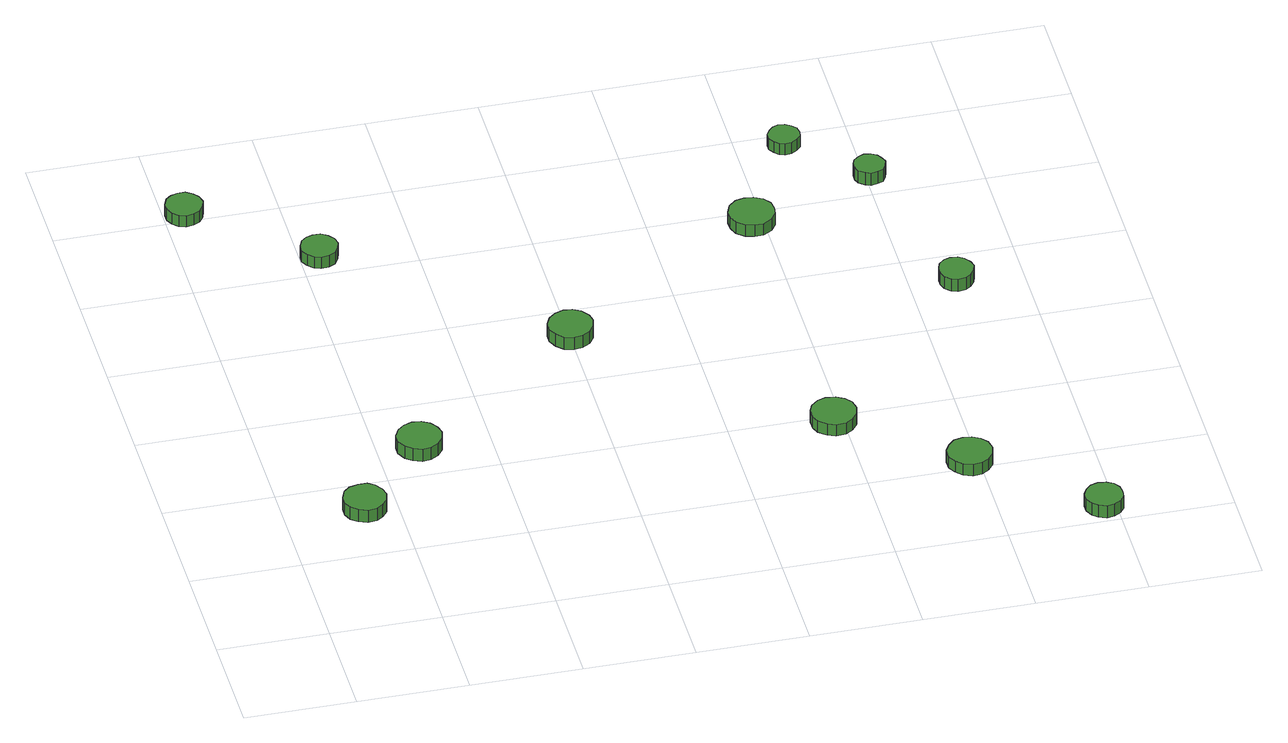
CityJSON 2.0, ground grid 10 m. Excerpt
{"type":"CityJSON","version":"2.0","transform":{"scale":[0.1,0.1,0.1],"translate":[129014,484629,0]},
"CityObjects":{
"tree1":{"type":"SolitaryVegetationObject","attributes":{"function":"something"},"geometry":[{"type":"MultiSurface","lod":"1","boundaries":[[[0,1,2,3,4,5,6,7,8,9,10,11,12,13,14]],[[15,16,17,18,19,20,21,22,23,24,25,26,27,28,29]],[[0,29,28,1]],[[1,28,27,2]],[[2,27,26,3]],[[3,26,25,4]],[[4,25,24,5]],[[5,24,23,6]],[[6,23,22,7]],[[7,22,21,8]],[[8,21,20,9]],[[9,20,19,10]],[[10,19,18,11]],[[11,18,17,12]],[[12,17,16,13]],[[13,16,15,14]],[[14,15,29,0]]]}]},
"tree2":{"type":"SolitaryVegetationObject","attributes":{"function":"something"},"geometry":[{"type":"MultiSurface","lod":"1","boundaries":[[[30,31,32,33,34,35,36,37,38,39,40,41,42,43,44]],[[45,46,47,48,49,50,51,52,53,54,55,56,57,58,59]],[[30,59,58,31]],[[31,58,57,32]],[[32,57,56,33]],[[33,56,55,34]],[[34,55,54,35]],[[35,54,53,36]],[[36,53,52,37]],[[37,52,51,38]],[[38,51,50,39]],[[39,50,49,40]],[[40,49,48,41]],[[41,48,47,42]],[[42,47,46,43]],[[43,46,45,44]],[[44,45,59,30]]]}]},
"tree3":{"type":"SolitaryVegetationObject","attributes":{"function":"something"},"geometry":[{"type":"MultiSurface","lod":"1","boundaries":[[[60,61,62,63,64,65,66,67,68,69,70,71,72,73,74]],[[75,76,77,78,79,80,81,82,83,84,85,86,87,88,89]],[[60,89,88,61]],[[61,88,87,62]],[[62,87,86,63]],[[63,86,85,64]],[[64,85,84,65]],[[65,84,83,66]],[[66,83,82,67]],[[67,82,81,68]],[[68,81,80,69]],[[69,80,79,70]],[[70,79,78,71]],[[71,78,77,72]],[[72,77,76,73]],[[73,76,75,74]],[[74,75,89,60]]]}]},
"tree4":{"type":"SolitaryVegetationObject","attributes":{"function":"something"},"geometry":[{"type":"MultiSurface","lod":"1","boundaries":[[[90,91,92,93,94,95,96,97,98,99,100,101,102,103,104]],[[105,106,107,108,109,110,111,112,113,114,115,116,117,118,119]],[[90,119,118,91]],[[91,118,117,92]],[[92,117,116,93]],[[93,116,115,94]],[[94,115,114,95]],[[95,114,113,96]],[[96,113,112,97]],[[97,112,111,98]],[[98,111,110,99]],[[99,110,109,100]],[[100,109,108,101]],[[101,108,107,102]],[[102,107,106,103]],[[103,106,105,104]],[[104,105,119,90]]]}]},
"tree5":{"type":"SolitaryVegetationObject","attributes":{"function":"something"},"geometry":[{"type":"MultiSurface","lod":"1","boundaries":[[[120,121,122,123,124,125,126,127,128,129,130,131,132,133,134]],[[135,136,137,138,139,140,141,142,143,144,145,146,147,148,149]],[[120,149,148,121]],[[121,148,147,122]],[[122,147,146,123]],[[123,146,145,124]],[[124,145,144,125]],[[125,144,143,126]],[[126,143,142,127]],[[127,142,141,128]],[[128,141,140,129]],[[129,140,139,130]],[[130,139,138,131]],[[131,138,137,132]],[[132,137,136,133]],[[133,136,135,134]],[[134,135,149,120]]]}]},
"tree6":{"type":"SolitaryVegetationObject","attributes":{"function":"something"},"geometry":[{"type":"MultiSurface","lod":"1","boundaries":[[[150,151,152,153,154,155,156,157,158,159,160,161,162,163,164]],[[165,166,167,168,169,170,171,172,173,174,175,176,177,178,179]],[[150,179,178,151]],[[151,178,177,152]],[[152,177,176,153]],[[153,176,175,154]],[[154,175,174,155]],[[155,174,173,156]],[[156,173,172,157]],[[157,172,171,158]],[[158,171,170,159]],[[159,170,169,160]],[[160,169,168,161]],[[161,168,167,162]],[[162,167,166,163]],[[163,166,165,164]],[[164,165,179,150]]]}]},
"tree7":{"type":"SolitaryVegetationObject","attributes":{"function":"something"},"geometry":[{"type":"MultiSurface","lod":"1","boundaries":[[[180,181,182,183,184,185,186,187,188,189,190,191,192,193,194]],[[195,196,197,198,199,200,201,202,203,204,205,206,207,208,209]],[[180,209,208,181]],[[181,208,207,182]],[[182,207,206,183]],[[183,206,205,184]],[[184,205,204,185]],[[185,204,203,186]],[[186,203,202,187]],[[187,202,201,188]],[[188,201,200,189]],[[189,200,199,190]],[[190,199,198,191]],[[191,198,197,192]],[[192,197,196,193]],[[193,196,195,194]],[[194,195,209,180]]]}]},
"tree8":{"type":"SolitaryVegetationObject","attributes":{"function":"something"},"geometry":[{"type":"MultiSurface","lod":"1","boundaries":[[[210,211,212,213,214,215,216,217,218,219,220,221,222,223,224]],[[225,226,227,228,229,230,231,232,233,234,235,236,237,238,239]],[[210,239,238,211]],[[211,238,237,212]],[[212,237,236,213]],[[213,236,235,214]],[[214,235,234,215]],[[215,234,233,216]],[[216,233,232,217]],[[217,232,231,218]],[[218,231,230,219]],[[219,230,229,220]],[[220,229,228,221]],[[221,228,227,222]],[[222,227,226,223]],[[223,226,225,224]],[[224,225,239,210]]]}]},
"tree9":{"type":"SolitaryVegetationObject","attributes":{"function":"something"},"geometry":[{"type":"MultiSurface","lod":"1","boundaries":[[[240,241,242,243,244,245,246,247,248,249,250,251,252,253,254]],[[255,256,257,258,259,260,261,262,263,264,265,266,267,268,269]],[[240,269,268,241]],[[241,268,267,242]],[[242,267,266,243]],[[243,266,265,244]],[[244,265,264,245]],[[245,264,263,246]],[[246,263,262,247]],[[247,262,261,248]],[[248,261,260,249]],[[249,260,259,250]],[[250,259,258,251]],[[251,258,257,252]],[[252,257,256,253]],[[253,256,255,254]],[[254,255,269,240]]]}]},
"tree10":{"type":"SolitaryVegetationObject","attributes":{"function":"something"},"geometry":[{"type":"MultiSurface","lod":"1","boundaries":[[[270,271,272,273,274,275,276,277,278,279,280,281,282,283,284]],[[285,286,287,288,289,290,291,292,293,294,295,296,297,298,299]],[[270,299,298,271]],[[271,298,297,272]],[[272,297,296,273]],[[273,296,295,274]],[[274,295,294,275]],[[275,294,293,276]],[[276,293,292,277]],[[277,292,291,278]],[[278,291,290,279]],[[279,290,289,280]],[[280,289,288,281]],[[281,288,287,282]],[[282,287,286,283]],[[283,286,285,284]],[[284,285,299,270]]]}]},
"tree11":{"type":"SolitaryVegetationObject","attributes":{"function":"something"},"geometry":[{"type":"MultiSurface","lod":"1","boundaries":[[[300,301,302,303,304,305,306,307,308,309,310,311,312,313,314]],[[315,316,317,318,319,320,321,322,323,324,325,326,327,328,329]],[[300,329,328,301]],[[301,328,327,302]],[[302,327,326,303]],[[303,326,325,304]],[[304,325,324,305]],[[305,324,323,306]],[[306,323,322,307]],[[307,322,321,308]],[[308,321,320,309]],[[309,320,319,310]],[[310,319,318,311]],[[311,318,317,312]],[[312,317,316,313]],[[313,316,315,314]],[[314,315,329,300]]]}]},
"tree12":{"type":"SolitaryVegetationObject","attributes":{"function":"something"},"geometry":[{"type":"MultiSurface","lod":"1","boundaries":[[[330,331,332,333,334,335,336,337,338,339,340,341,342,343,344]],[[345,346,347,348,349,350,351,352,353,354,355,356,357,358,359]],[[330,359,358,331]],[[331,358,357,332]],[[332,357,356,333]],[[333,356,355,334]],[[334,355,354,335]],[[335,354,353,336]],[[336,353,352,337]],[[337,352,351,338]],[[338,351,350,339]],[[339,350,349,340]],[[340,349,348,341]],[[341,348,347,342]],[[342,347,346,343]],[[343,346,345,344]],[[344,345,359,330]]]}]}
},
"vertices":[
[87,151,28],[85,159,28],[80,166,28],[74,170,28],[66,170,28],[58,168,28],[52,163,28],[49,155,28],[49,147,28],[52,140,28],[58,135,28],[66,132,28],[74,133,28],[80,137,28],[85,143,28],[85,143,15],[80,137,15],[74,133,15],[66,132,15],[58,135,15],[52,140,15],[49,147,15],[49,155,15],[52,163,15],[58,168,15],[66,170,15],[74,170,15],[80,166,15],[85,159,15],[87,151,15],
[35,610,16],[33,617,16],[29,622,16],[23,626,16],[16,626,16],[10,624,16],[5,620,16],[2,613,16],[2,606,16],[5,600,16],[10,595,16],[16,593,16],[23,594,16],[29,597,16],[33,603,16],[33,603,4],[29,597,4],[23,594,4],[16,593,4],[10,595,4],[5,600,4],[2,606,4],[2,613,4],[5,620,4],[10,624,4],[16,626,4],[23,626,4],[29,622,4],[33,617,4],[35,610,4],
[155,231,24],[153,239,24],[148,246,24],[141,250,24],[133,251,24],[125,248,24],[119,243,24],[115,235,24],[115,227,24],[119,219,24],[125,214,24],[133,211,24],[141,212,24],[148,216,24],[153,223,24],[153,223,11],[148,216,11],[141,212,11],[133,211,11],[125,214,11],[119,219,11],[115,227,11],[115,235,11],[119,243,11],[125,248,11],[133,251,11],[141,250,11],[148,246,11],[153,239,11],[155,231,11],
[134,525,16],[132,532,16],[128,537,16],[122,541,16],[115,541,16],[109,539,16],[104,535,16],[101,528,16],[101,521,16],[104,515,16],[109,510,16],[115,508,16],[122,509,16],[128,512,16],[132,518,16],[132,518,4],[128,512,4],[122,509,4],[115,508,4],[109,510,4],[104,515,4],[101,521,4],[101,528,4],[104,535,4],[109,539,4],[115,541,4],[122,541,4],[128,537,4],[132,532,4],[134,525,4],
[321,365,17],[319,373,17],[314,380,17],[307,384,17],[299,385,17],[291,382,17],[285,377,17],[281,369,17],[281,361,17],[285,353,17],[291,347,17],[299,345,17],[307,346,17],[314,350,17],[319,357,17],[319,357,4],[314,350,4],[307,346,4],[299,345,4],[291,347,4],[285,353,4],[281,361,4],[281,369,4],[285,377,4],[291,382,4],[299,385,4],[307,384,4],[314,380,4],[319,373,4],[321,365,4],
[512,192,16],[510,201,16],[505,207,16],[498,211,16],[489,212,16],[482,210,16],[475,204,16],[472,197,16],[472,188,16],[475,181,16],[482,175,16],[489,172,16],[498,173,16],[505,177,16],[510,184,16],[510,184,4],[505,177,4],[498,173,4],[489,172,4],[482,175,4],[475,181,4],[472,188,4],[472,197,4],[475,204,4],[482,210,4],[489,212,4],[498,211,4],[505,207,4],[510,201,4],[512,192,4],
[612,108,17],[610,117,17],[605,123,17],[598,127,17],[590,128,17],[582,126,17],[576,120,17],[572,113,17],[572,104,17],[576,97,17],[582,91,17],[590,88,17],[598,89,17],[605,93,17],[610,100,17],[610,100,5],[605,93,5],[598,89,5],[590,88,5],[582,91,5],[576,97,5],[572,104,5],[572,113,5],[576,120,5],[582,126,5],[590,128,5],[598,127,5],[605,123,5],[610,117,5],[612,108,5],
[507,474,25],[506,482,25],[501,489,25],[493,493,25],[485,494,25],[477,492,25],[470,486,25],[467,478,25],[467,470,25],[470,462,25],[477,456,25],[485,454,25],[493,454,25],[501,459,25],[506,466,25],[506,466,13],[501,459,13],[493,454,13],[485,454,13],[477,456,13],[470,462,13],[467,470,13],[467,478,13],[470,486,13],[477,492,13],[485,494,13],[493,493,13],[501,489,13],[506,482,13],[507,474,13],
[706,21,17],[705,28,17],[701,34,17],[695,37,17],[688,38,17],[681,36,17],[676,31,17],[673,25,17],[673,18,17],[676,11,17],[681,7,17],[688,4,17],[695,5,17],[701,9,17],[705,14,17],[705,14,4],[701,9,4],[695,5,4],[688,4,4],[681,7,4],[676,11,4],[673,18,4],[673,25,4],[676,31,4],[681,36,4],[688,38,4],[695,37,4],[701,34,4],[705,28,4],[706,21,4],
[554,576,24],[553,582,24],[549,586,24],[544,589,24],[538,590,24],[533,588,24],[529,584,24],[526,579,24],[526,573,24],[529,568,24],[533,564,24],[538,562,24],[544,563,24],[549,566,24],[553,570,24],[553,570,12],[549,566,12],[544,563,12],[538,562,12],[533,564,12],[529,568,12],[526,573,12],[526,579,12],[529,584,12],[533,588,12],[538,590,12],[544,589,12],[549,586,12],[553,582,12],[554,576,12],
[655,354,25],[653,360,25],[649,366,25],[644,369,25],[637,370,25],[631,368,25],[626,363,25],[624,357,25],[624,351,25],[626,345,25],[631,340,25],[637,338,25],[644,339,25],[649,342,25],[653,348,25],[653,348,12],[649,342,12],[644,339,12],[637,338,12],[631,340,12],[626,345,12],[624,351,12],[624,357,12],[626,363,12],[631,368,12],[637,370,12],[644,369,12],[649,366,12],[653,360,12],[655,354,12],
[616,518,24],[614,523,24],[611,528,24],[606,531,24],[600,532,24],[595,530,24],[590,526,24],[588,521,24],[588,515,24],[590,510,24],[595,506,24],[600,504,24],[606,505,24],[611,507,24],[614,512,24],[614,512,11],[611,507,11],[606,505,11],[600,504,11],[595,506,11],[590,510,11],[588,515,11],[588,521,11],[590,526,11],[595,530,11],[600,532,11],[606,531,11],[611,528,11],[614,523,11],[616,518,11]
]}
